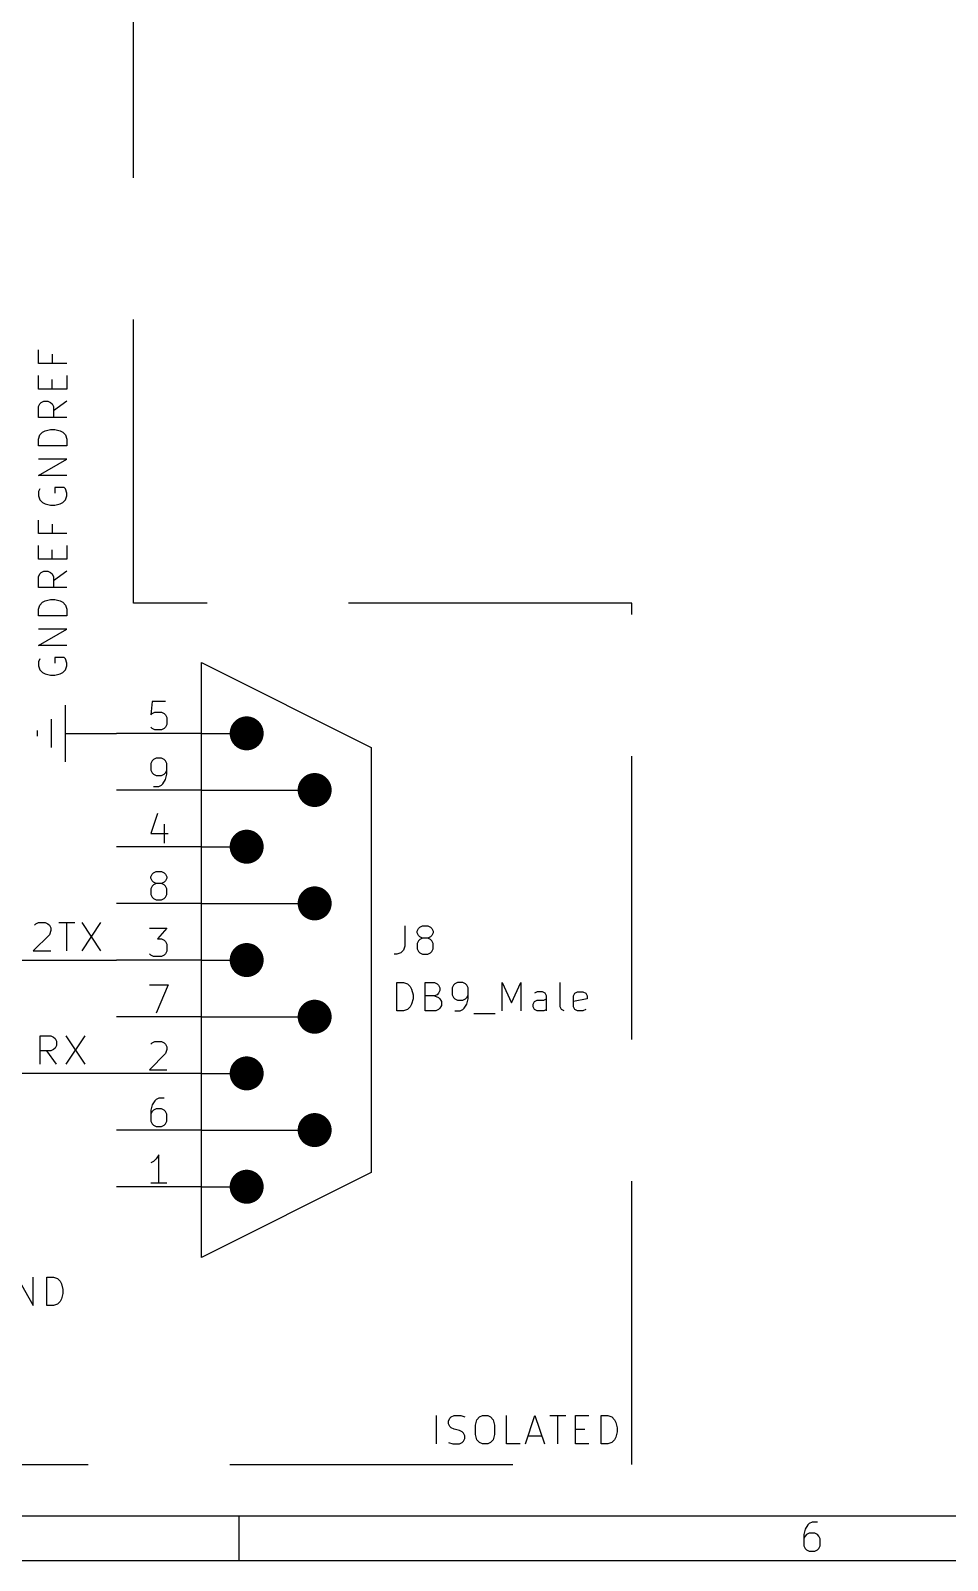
# Model space of a CAD drawing. Extents: x 0.4 to 16.1, y -11.3 to -0.4.
# Drawn here: x 9.869 to 11.487, y -11.299 to -8.6 of the extents above; entities that cross this region are included whole.
import ezdxf

# ---------------------------------------------------------------- set-up
doc = ezdxf.new("R2010")
doc.units = 0
doc.header["$MEASUREMENT"] = 0
doc.linetypes.add('DASHED', pattern=[0.75, 0.5, -0.25])
for name, color, linetype in [('BLACK', 7, 'CONTINUOUS'), ('BLUE3', 171, 'CONTINUOUS'), ('CYAN2', 4, 'CONTINUOUS'), ('GREEN2', 3, 'CONTINUOUS'), ('LYELLOW', 51, 'CONTINUOUS'), ('RED2', 1, 'CONTINUOUS')]:
    doc.layers.add(name, color=color, linetype=linetype)

msp = doc.modelspace()

# ---------------------------------------------------------------- linework, layer by layer
at = {"layer": 'BLACK', "linetype": 'CONTINUOUS'}
for p, q in [((9.8755, -10.1786), (9.87789, -10.1762)), ((9.87789, -10.1762), (9.88265, -10.1739)), ((9.88265, -10.1739), (9.89455, -10.1739)), ((9.89455, -10.1739), (9.89931, -10.1762)), ((9.89931, -10.1762), (9.9017, -10.1786)), ((9.91836, -10.1739), (9.94693, -10.1739)), ((9.93265, -10.2239), (9.93265, -10.1739)), ((9.95884, -10.1739), (9.99217, -10.2239)), ((9.99217, -10.1739), (9.95884, -10.2239)), ((9.9017, -10.1953), (9.87313, -10.2239)), ((9.9017, -10.1786), (9.90407, -10.1834)), ((9.90407, -10.1881), (9.9017, -10.1953)), ((9.90407, -10.1834), (9.90407, -10.1881)), ((9.87313, -10.2239), (9.90407, -10.2239)), ((9.8855, -10.4239), (9.8855, -10.3739)), ((9.8855, -10.3739), (9.90455, -10.3739)), ((9.90455, -10.3739), (9.90931, -10.3762)), ((9.90931, -10.3762), (9.9117, -10.3786)), ((9.9117, -10.3786), (9.91407, -10.3834)), ((9.91407, -10.3905), (9.9117, -10.3953)), ((9.91407, -10.3834), (9.91407, -10.3905)), ((9.93074, -10.3739), (9.96407, -10.4239)), ((9.96407, -10.3739), (9.93074, -10.4239)), ((9.90455, -10.4001), (9.8855, -10.4001)), ((9.91407, -10.4239), (9.89741, -10.4001)), ((9.90931, -10.3977), (9.90455, -10.4001)), ((9.9117, -10.3953), (9.90931, -10.3977))]:
    msp.add_line(p, q, dxfattribs=at)
at = {"layer": 'BLUE3', "linetype": 'DASHED'}
for p, q in [((10.05, -9.61), (10.05, -8.28)), ((10.93, -9.61), (10.05, -9.61)), ((10.93, -11.13), (10.93, -9.61)), ((6.47, -11.13), (10.93, -11.13))]:
    msp.add_line(p, q, dxfattribs=at)
at = {"layer": 'BLUE3', "linetype": 'CONTINUOUS'}
for p, q in [((10.585, -11.0939), (10.585, -11.0439)), ((10.6065, -11.0534), (10.6088, -11.0486)), ((10.6065, -11.0581), (10.6065, -11.0534)), ((10.6088, -11.0629), (10.6065, -11.0581)), ((10.6088, -11.0486), (10.6112, -11.0462)), ((10.6112, -11.0653), (10.6088, -11.0629)), ((10.6112, -11.0462), (10.616, -11.0439)), ((10.616, -11.0677), (10.6112, -11.0653)), ((10.616, -11.0439), (10.6279, -11.0439)), ((10.6279, -11.0439), (10.635, -11.0462)), ((10.6541, -11.0605), (10.6565, -11.051)), ((10.6541, -11.0772), (10.6541, -11.0605)), ((10.6565, -11.051), (10.6612, -11.0462)), ((10.6612, -11.0462), (10.666, -11.0439)), ((10.666, -11.0439), (10.6755, -11.0439)), ((10.6755, -11.0439), (10.6803, -11.0462)), ((10.6803, -11.0462), (10.685, -11.051)), ((10.685, -11.051), (10.6874, -11.0605)), ((10.6874, -11.0605), (10.6874, -11.0772)), ((10.7088, -11.0939), (10.7088, -11.0439)), ((10.7422, -11.0939), (10.7588, -11.0439)), ((10.7588, -11.0439), (10.7755, -11.0939)), ((10.785, -11.0439), (10.8136, -11.0439)), ((10.7993, -11.0939), (10.7993, -11.0439)), ((10.8303, -11.0939), (10.8303, -11.0439)), ((10.8303, -11.0439), (10.8541, -11.0439)), ((10.8755, -11.0939), (10.8755, -11.0439)), ((10.8755, -11.0439), (10.8874, -11.0439)), ((10.8874, -11.0439), (10.8946, -11.0462)), ((10.8946, -11.0462), (10.8993, -11.051)), ((10.8993, -11.051), (10.9017, -11.0558)), ((10.9017, -11.0558), (10.9041, -11.0653)), ((10.9041, -11.0653), (10.9041, -11.0724)), ((10.6065, -11.0915), (10.6136, -11.0939)), ((10.6136, -11.0939), (10.6255, -11.0939)), ((10.6255, -11.0701), (10.616, -11.0677)), ((10.6303, -11.0724), (10.6255, -11.0701)), ((10.6255, -11.0939), (10.6303, -11.0915)), ((10.6326, -11.0748), (10.6303, -11.0724)), ((10.6303, -11.0915), (10.6326, -11.0891)), ((10.635, -11.0796), (10.6326, -11.0748)), ((10.6326, -11.0891), (10.635, -11.0843)), ((10.635, -11.0843), (10.635, -11.0796)), ((10.6565, -11.0867), (10.6541, -11.0772)), ((10.6612, -11.0915), (10.6565, -11.0867)), ((10.666, -11.0939), (10.6612, -11.0915)), ((10.6755, -11.0939), (10.666, -11.0939)), ((10.6803, -11.0915), (10.6755, -11.0939)), ((10.685, -11.0867), (10.6803, -11.0915)), ((10.6874, -11.0772), (10.685, -11.0867)), ((10.7326, -11.0939), (10.7088, -11.0939)), ((10.7469, -11.0796), (10.7707, -11.0796)), ((10.8303, -11.0677), (10.8469, -11.0677)), ((10.8541, -11.0939), (10.8303, -11.0939)), ((10.8874, -11.0939), (10.8755, -11.0939)), ((10.8946, -11.0915), (10.8874, -11.0939)), ((10.8993, -11.0867), (10.8946, -11.0915)), ((10.9017, -11.082), (10.8993, -11.0867)), ((10.9041, -11.0724), (10.9017, -11.082))]:
    msp.add_line(p, q, dxfattribs=at)
at = {"layer": 'CYAN2', "linetype": 'CONTINUOUS'}
for p, q in [((9.88261, -9.18735), (9.88261, -9.16354)), ((9.90642, -9.17068), (9.90642, -9.18735)), ((9.93261, -9.18735), (9.88261, -9.18735)), ((9.88261, -9.23258), (9.88261, -9.20878)), ((9.90642, -9.23258), (9.90642, -9.21592)), ((9.93261, -9.20878), (9.93261, -9.23258)), ((9.93261, -9.23258), (9.88261, -9.23258)), ((9.885, -9.25878), (9.88737, -9.25639)), ((9.88737, -9.25639), (9.89214, -9.25401)), ((9.89214, -9.25401), (9.89928, -9.25401)), ((9.89928, -9.25401), (9.90404, -9.25639)), ((9.90404, -9.25639), (9.90642, -9.25878)), ((9.93261, -9.25401), (9.9088, -9.27068)), ((9.88261, -9.26354), (9.885, -9.25878)), ((9.88261, -9.28258), (9.88261, -9.26354)), ((9.93261, -9.28258), (9.88261, -9.28258)), ((9.90642, -9.25878), (9.9088, -9.26354)), ((9.9088, -9.26354), (9.9088, -9.28258)), ((9.885, -9.31354), (9.88976, -9.30878)), ((9.88976, -9.30878), (9.89452, -9.30639)), ((9.89452, -9.30639), (9.90404, -9.30401)), ((9.90404, -9.30401), (9.91119, -9.30401)), ((9.91119, -9.30401), (9.92071, -9.30639)), ((9.92071, -9.30639), (9.92547, -9.30878)), ((9.92547, -9.30878), (9.93023, -9.31354)), ((9.88261, -9.32068), (9.885, -9.31354)), ((9.88261, -9.33258), (9.88261, -9.32068)), ((9.93261, -9.33258), (9.88261, -9.33258)), ((9.93023, -9.31354), (9.93261, -9.32068)), ((9.93261, -9.32068), (9.93261, -9.33258)), ((9.88261, -9.38496), (9.93261, -9.35639)), ((9.93261, -9.35639), (9.88261, -9.35639)), ((9.93261, -9.38496), (9.88261, -9.38496)), ((9.885, -9.40878), (9.88261, -9.41354)), ((9.88261, -9.41354), (9.88261, -9.42068)), ((9.92785, -9.40639), (9.91119, -9.40639)), ((9.91119, -9.40639), (9.91119, -9.41592)), ((9.93023, -9.40878), (9.92785, -9.40639)), ((9.93261, -9.41592), (9.93023, -9.40878)), ((9.93261, -9.42068), (9.93261, -9.41592)), ((9.88261, -9.42068), (9.885, -9.42782)), ((9.885, -9.42782), (9.88976, -9.43258)), ((9.88976, -9.43258), (9.89452, -9.43496)), ((9.89452, -9.43496), (9.90404, -9.43735)), ((9.90404, -9.43735), (9.91119, -9.43735)), ((9.91119, -9.43735), (9.92071, -9.43496)), ((9.92071, -9.43496), (9.92547, -9.43258)), ((9.92547, -9.43258), (9.93023, -9.42782)), ((9.93023, -9.42782), (9.93261, -9.42068)), ((9.88261, -9.48735), (9.88261, -9.46354)), ((9.90642, -9.47068), (9.90642, -9.48735)), ((9.93261, -9.48735), (9.88261, -9.48735)), ((9.88261, -9.53258), (9.88261, -9.50878)), ((9.90642, -9.53258), (9.90642, -9.51592)), ((9.93261, -9.50878), (9.93261, -9.53258)), ((9.93261, -9.53258), (9.88261, -9.53258)), ((9.88737, -9.55639), (9.89214, -9.55401)), ((9.89214, -9.55401), (9.89928, -9.55401)), ((9.89928, -9.55401), (9.90404, -9.55639)), ((9.93261, -9.55401), (9.9088, -9.57068)), ((9.88261, -9.56354), (9.885, -9.55878)), ((9.88261, -9.58258), (9.88261, -9.56354)), ((9.885, -9.55878), (9.88737, -9.55639)), ((9.90404, -9.55639), (9.90642, -9.55878)), ((9.90642, -9.55878), (9.9088, -9.56354)), ((9.9088, -9.56354), (9.9088, -9.58258)), ((9.93261, -9.58258), (9.88261, -9.58258)), ((9.885, -9.61354), (9.88976, -9.60878)), ((9.88976, -9.60878), (9.89452, -9.60639)), ((9.89452, -9.60639), (9.90404, -9.60401)), ((9.90404, -9.60401), (9.91119, -9.60401)), ((9.91119, -9.60401), (9.92071, -9.60639)), ((9.92071, -9.60639), (9.92547, -9.60878)), ((9.92547, -9.60878), (9.93023, -9.61354)), ((9.88261, -9.62068), (9.885, -9.61354)), ((9.88261, -9.63258), (9.88261, -9.62068)), ((9.93261, -9.63258), (9.88261, -9.63258)), ((9.93023, -9.61354), (9.93261, -9.62068)), ((9.93261, -9.62068), (9.93261, -9.63258)), ((9.88261, -9.68496), (9.93261, -9.65639)), ((9.93261, -9.65639), (9.88261, -9.65639)), ((9.93261, -9.68496), (9.88261, -9.68496)), ((9.885, -9.70878), (9.88261, -9.71354)), ((9.88261, -9.71354), (9.88261, -9.72068)), ((9.92785, -9.70639), (9.91119, -9.70639)), ((9.91119, -9.70639), (9.91119, -9.71592)), ((9.93023, -9.70878), (9.92785, -9.70639)), ((9.93261, -9.71592), (9.93023, -9.70878)), ((9.93261, -9.72068), (9.93261, -9.71592)), ((9.88261, -9.72068), (9.885, -9.72782)), ((9.885, -9.72782), (9.88976, -9.73258)), ((9.88976, -9.73258), (9.89452, -9.73496)), ((9.89452, -9.73496), (9.90404, -9.73735)), ((9.90404, -9.73735), (9.91119, -9.73735)), ((9.91119, -9.73735), (9.92071, -9.73496)), ((9.92071, -9.73496), (9.92547, -9.73258)), ((9.92547, -9.73258), (9.93023, -9.72782)), ((9.93023, -9.72782), (9.93261, -9.72068)), ((10.5293, -10.1798), (10.5293, -10.2155)), ((10.5507, -10.1893), (10.5531, -10.1845)), ((10.5507, -10.1917), (10.5507, -10.1893)), ((10.5531, -10.1964), (10.5507, -10.1917)), ((10.5531, -10.1845), (10.5555, -10.1821)), ((10.5555, -10.1988), (10.5531, -10.1964)), ((10.5555, -10.1821), (10.5603, -10.1798)), ((10.5603, -10.2012), (10.5555, -10.1988)), ((10.5603, -10.2012), (10.5555, -10.2036)), ((10.5603, -10.1798), (10.5698, -10.1798)), ((10.5698, -10.2012), (10.5603, -10.2012)), ((10.5698, -10.1798), (10.5746, -10.1821)), ((10.5746, -10.1988), (10.5698, -10.2012)), ((10.5746, -10.2036), (10.5698, -10.2012)), ((10.5746, -10.1821), (10.5769, -10.1845)), ((10.5769, -10.1964), (10.5746, -10.1988)), ((10.5769, -10.1845), (10.5793, -10.1893)), ((10.5793, -10.1917), (10.5769, -10.1964)), ((10.5793, -10.1893), (10.5793, -10.1917)), ((10.515, -10.2298), (10.5103, -10.2298)), ((10.5222, -10.2274), (10.515, -10.2298)), ((10.5269, -10.2226), (10.5222, -10.2274)), ((10.5293, -10.2155), (10.5269, -10.2226)), ((10.5531, -10.2059), (10.5507, -10.2107)), ((10.5507, -10.2107), (10.5507, -10.2202)), ((10.5507, -10.2202), (10.5531, -10.225)), ((10.5555, -10.2036), (10.5531, -10.2059)), ((10.5531, -10.225), (10.5555, -10.2274)), ((10.5555, -10.2274), (10.5603, -10.2298)), ((10.5603, -10.2298), (10.5698, -10.2298)), ((10.5698, -10.2298), (10.5746, -10.2274)), ((10.5769, -10.2059), (10.5746, -10.2036)), ((10.5746, -10.2274), (10.5769, -10.225)), ((10.5793, -10.2107), (10.5769, -10.2059)), ((10.5769, -10.225), (10.5793, -10.2202)), ((10.5793, -10.2202), (10.5793, -10.2107)), ((10.515, -10.3296), (10.515, -10.2796)), ((10.515, -10.2796), (10.5269, -10.2796)), ((10.5269, -10.2796), (10.5341, -10.282)), ((10.5341, -10.282), (10.5388, -10.2868)), ((10.565, -10.3296), (10.565, -10.2796)), ((10.565, -10.2796), (10.5817, -10.2796)), ((10.5817, -10.2796), (10.5865, -10.282)), ((10.5865, -10.282), (10.5888, -10.2844)), ((10.6174, -10.282), (10.615, -10.2844)), ((10.6222, -10.2796), (10.6174, -10.282)), ((10.6317, -10.2796), (10.6222, -10.2796)), ((10.6365, -10.282), (10.6317, -10.2796)), ((10.6388, -10.2844), (10.6365, -10.282)), ((10.7007, -10.3296), (10.7007, -10.2796)), ((10.7007, -10.2796), (10.7174, -10.3153)), ((10.7174, -10.3153), (10.7341, -10.2796)), ((10.7341, -10.2796), (10.7341, -10.3296)), ((10.8031, -10.3225), (10.8031, -10.2796)), ((10.5388, -10.2868), (10.5412, -10.2915)), ((10.5412, -10.2915), (10.5436, -10.3011)), ((10.5436, -10.3082), (10.5412, -10.3177)), ((10.5436, -10.3011), (10.5436, -10.3082)), ((10.5817, -10.3034), (10.565, -10.3034)), ((10.5865, -10.3011), (10.5817, -10.3034)), ((10.5817, -10.3034), (10.5888, -10.3058)), ((10.5888, -10.2987), (10.5865, -10.3011)), ((10.5888, -10.2844), (10.5912, -10.2892)), ((10.5912, -10.2939), (10.5888, -10.2987)), ((10.5888, -10.3058), (10.5912, -10.3082)), ((10.5912, -10.2892), (10.5912, -10.2939)), ((10.5912, -10.3082), (10.5936, -10.313)), ((10.615, -10.2844), (10.6126, -10.2892)), ((10.6126, -10.2892), (10.6126, -10.3011)), ((10.6126, -10.3011), (10.615, -10.3058)), ((10.615, -10.3058), (10.6174, -10.3082)), ((10.6174, -10.3082), (10.6222, -10.3106)), ((10.6222, -10.3106), (10.6317, -10.3106)), ((10.6317, -10.3106), (10.6365, -10.3082)), ((10.6365, -10.3082), (10.6388, -10.3058)), ((10.6412, -10.2892), (10.6388, -10.2844)), ((10.6388, -10.3058), (10.6412, -10.3011)), ((10.6388, -10.3177), (10.6412, -10.3082)), ((10.6412, -10.3082), (10.6412, -10.2892)), ((10.7626, -10.2963), (10.7579, -10.2987)), ((10.7579, -10.313), (10.7626, -10.3106)), ((10.7722, -10.2963), (10.7626, -10.2963)), ((10.7626, -10.3106), (10.7746, -10.3106)), ((10.7769, -10.2987), (10.7722, -10.2963)), ((10.7746, -10.3106), (10.7793, -10.3082)), ((10.7793, -10.3034), (10.7769, -10.2987)), ((10.7793, -10.3296), (10.7793, -10.3034)), ((10.8269, -10.3034), (10.8293, -10.2987)), ((10.8269, -10.3225), (10.8269, -10.3034)), ((10.8507, -10.3082), (10.8269, -10.313)), ((10.8293, -10.2987), (10.8341, -10.2963)), ((10.8341, -10.2963), (10.8436, -10.2963)), ((10.8436, -10.2963), (10.8484, -10.2987)), ((10.8484, -10.2987), (10.8507, -10.3034)), ((10.8507, -10.3034), (10.8507, -10.3082)), ((10.5269, -10.3296), (10.515, -10.3296)), ((10.5341, -10.3272), (10.5269, -10.3296)), ((10.5388, -10.3225), (10.5341, -10.3272)), ((10.5412, -10.3177), (10.5388, -10.3225)), ((10.5841, -10.3296), (10.565, -10.3296)), ((10.5888, -10.3272), (10.5841, -10.3296)), ((10.5912, -10.3249), (10.5888, -10.3272)), ((10.5936, -10.3201), (10.5912, -10.3249)), ((10.5936, -10.313), (10.5936, -10.3201)), ((10.6174, -10.3296), (10.6269, -10.3296)), ((10.6269, -10.3296), (10.6317, -10.3272)), ((10.6317, -10.3272), (10.6341, -10.3249)), ((10.6341, -10.3249), (10.6388, -10.3177)), ((10.6507, -10.3344), (10.6888, -10.3344)), ((10.7555, -10.3177), (10.7579, -10.313)), ((10.7555, -10.3225), (10.7555, -10.3177)), ((10.7579, -10.3272), (10.7555, -10.3225)), ((10.7626, -10.3296), (10.7579, -10.3272)), ((10.7746, -10.3296), (10.7626, -10.3296)), ((10.7793, -10.3272), (10.7746, -10.3296)), ((10.8055, -10.3272), (10.8031, -10.3225)), ((10.8103, -10.3296), (10.8055, -10.3272)), ((10.8293, -10.3272), (10.8269, -10.3225)), ((10.8341, -10.3296), (10.8293, -10.3272)), ((10.8436, -10.3296), (10.8341, -10.3296)), ((10.8484, -10.3272), (10.8436, -10.3296)), ((9.84479, -10.7996), (9.87336, -10.8496)), ((9.87336, -10.8496), (9.87336, -10.7996)), ((9.89717, -10.8496), (9.89717, -10.7996)), ((9.89717, -10.7996), (9.90907, -10.7996)), ((9.90907, -10.7996), (9.91622, -10.802)), ((9.91622, -10.802), (9.92098, -10.8068)), ((9.92098, -10.8068), (9.92336, -10.8115)), ((9.92336, -10.8115), (9.92574, -10.8211)), ((9.92574, -10.8211), (9.92574, -10.8282)), ((9.90907, -10.8496), (9.89717, -10.8496)), ((9.91622, -10.8472), (9.90907, -10.8496)), ((9.92098, -10.8425), (9.91622, -10.8472)), ((9.92336, -10.8377), (9.92098, -10.8425)), ((9.92574, -10.8282), (9.92336, -10.8377))]:
    msp.add_line(p, q, dxfattribs=at)
at = {"layer": 'GREEN2', "linetype": 'CONTINUOUS'}
for p, q in [((9.98, -9.84), (10.02, -9.84)), ((9.65, -10.24), (10.02, -10.24)), ((10.02, -10.44), (9.54, -10.44))]:
    msp.add_line(p, q, dxfattribs=at)
at = {"layer": 'LYELLOW', "linetype": 'CONTINUOUS'}
for p, q in [((10.17, -10.765), (10.17, -9.715)), ((10.17, -9.715), (10.47, -9.865)), ((10.47, -9.865), (10.47, -10.615)), ((10.47, -10.615), (10.17, -10.765))]:
    msp.add_line(p, q, dxfattribs=at)
at = {"layer": 'RED2', "linetype": 'CONTINUOUS'}
for p, q in [((10.17, -10.765), (10.17, -9.715)), ((10.17, -9.715), (10.47, -9.865)), ((10.17, -10.765), (10.17, -9.715)), ((10.17, -9.715), (10.47, -9.865)), ((9.93, -9.89), (9.93, -9.79)), ((10.0831, -9.78362), (10.0807, -9.80743)), ((10.1069, -9.78362), (10.0831, -9.78362)), ((9.905, -9.815), (9.905, -9.865)), ((10.0807, -9.80743), (10.0831, -9.80505)), ((10.0831, -9.80505), (10.0879, -9.80267)), ((10.0879, -9.80267), (10.0998, -9.80267)), ((10.0998, -9.80267), (10.1045, -9.80505)), ((10.1045, -9.80505), (10.1069, -9.80743)), ((10.1069, -9.80743), (10.1093, -9.81219)), ((10.1093, -9.82409), (10.1069, -9.82885)), ((10.1093, -9.81219), (10.1093, -9.82409)), ((9.88, -9.835), (9.88, -9.845)), ((9.93, -9.84), (9.98, -9.84)), ((10.17, -9.84), (10.02, -9.84)), ((10.0831, -9.83124), (10.0807, -9.82885)), ((10.0879, -9.83362), (10.0831, -9.83124)), ((10.0998, -9.83362), (10.0879, -9.83362)), ((10.1045, -9.83124), (10.0998, -9.83362)), ((10.1069, -9.82885), (10.1045, -9.83124)), ((10.17, -9.84), (10.22, -9.84)), ((10.47, -9.865), (10.47, -10.615)), ((10.47, -9.865), (10.47, -10.615)), ((10.0831, -9.88838), (10.0807, -9.89314)), ((10.0807, -9.89314), (10.0807, -9.90505)), ((10.0807, -9.90505), (10.0831, -9.90981)), ((10.0855, -9.886), (10.0831, -9.88838)), ((10.0902, -9.88362), (10.0855, -9.886)), ((10.0998, -9.88362), (10.0902, -9.88362)), ((10.1045, -9.886), (10.0998, -9.88362)), ((10.1069, -9.88838), (10.1045, -9.886)), ((10.1093, -9.89314), (10.1069, -9.88838)), ((10.1069, -9.90981), (10.1093, -9.90505)), ((10.1093, -9.91219), (10.1093, -9.89314)), ((10.0831, -9.90981), (10.0855, -9.91219)), ((10.0855, -9.91219), (10.0902, -9.91457)), ((10.0902, -9.91457), (10.0998, -9.91457)), ((10.095, -9.93362), (10.0998, -9.93124)), ((10.0998, -9.91457), (10.1045, -9.91219)), ((10.0998, -9.93124), (10.1021, -9.92885)), ((10.1021, -9.92885), (10.1069, -9.92171)), ((10.1045, -9.91219), (10.1069, -9.90981)), ((10.1069, -9.92171), (10.1093, -9.91219)), ((10.17, -9.94), (10.02, -9.94)), ((10.0855, -9.93362), (10.095, -9.93362)), ((10.17, -9.94), (10.34, -9.94)), ((10.0926, -9.98124), (10.0807, -10.0169)), ((10.1045, -10.0003), (10.1045, -10.0336)), ((10.17, -10.04), (10.02, -10.04)), ((10.0807, -10.0169), (10.1117, -10.0169)), ((10.17, -10.04), (10.22, -10.04)), ((10.0807, -10.0931), (10.0831, -10.0884)), ((10.0807, -10.0955), (10.0807, -10.0931)), ((10.0831, -10.0884), (10.0855, -10.086)), ((10.0855, -10.086), (10.0902, -10.0836)), ((10.0902, -10.0836), (10.0998, -10.0836)), ((10.0998, -10.0836), (10.1045, -10.086)), ((10.1045, -10.086), (10.1069, -10.0884)), ((10.1069, -10.0884), (10.1093, -10.0931)), ((10.1093, -10.0931), (10.1093, -10.0955)), ((10.0831, -10.1003), (10.0807, -10.0955)), ((10.0831, -10.1098), (10.0807, -10.1146)), ((10.0807, -10.1146), (10.0807, -10.1241)), ((10.0855, -10.1027), (10.0831, -10.1003)), ((10.0855, -10.1074), (10.0831, -10.1098)), ((10.0902, -10.105), (10.0855, -10.1027)), ((10.0902, -10.105), (10.0855, -10.1074)), ((10.0998, -10.105), (10.0902, -10.105)), ((10.1045, -10.1027), (10.0998, -10.105)), ((10.1045, -10.1074), (10.0998, -10.105)), ((10.1069, -10.1003), (10.1045, -10.1027)), ((10.1069, -10.1098), (10.1045, -10.1074)), ((10.1093, -10.0955), (10.1069, -10.1003)), ((10.1093, -10.1146), (10.1069, -10.1098)), ((10.1093, -10.1241), (10.1093, -10.1146)), ((10.17, -10.14), (10.02, -10.14)), ((10.0807, -10.1241), (10.0831, -10.1289)), ((10.0831, -10.1289), (10.0855, -10.1312)), ((10.0855, -10.1312), (10.0902, -10.1336)), ((10.0902, -10.1336), (10.0998, -10.1336)), ((10.0998, -10.1336), (10.1045, -10.1312)), ((10.1045, -10.1312), (10.1069, -10.1289)), ((10.1069, -10.1289), (10.1093, -10.1241)), ((10.17, -10.14), (10.34, -10.14)), ((10.0783, -10.1836), (10.1093, -10.1836)), ((10.1093, -10.1836), (10.0926, -10.2027)), ((10.0926, -10.2027), (10.0998, -10.2027)), ((10.0998, -10.2027), (10.1045, -10.205)), ((10.0807, -10.2312), (10.0783, -10.2289)), ((10.1045, -10.205), (10.1069, -10.2074)), ((10.1069, -10.2289), (10.1045, -10.2312)), ((10.1069, -10.2074), (10.1093, -10.2122)), ((10.1093, -10.2241), (10.1069, -10.2289)), ((10.1093, -10.2122), (10.1093, -10.2241)), ((10.17, -10.24), (10.02, -10.24)), ((10.0855, -10.2336), (10.0807, -10.2312)), ((10.0998, -10.2336), (10.0855, -10.2336)), ((10.1045, -10.2312), (10.0998, -10.2336)), ((10.17, -10.24), (10.22, -10.24)), ((10.0783, -10.2836), (10.1117, -10.2836)), ((10.1117, -10.2836), (10.0902, -10.3336)), ((10.17, -10.34), (10.02, -10.34)), ((10.17, -10.34), (10.34, -10.34)), ((10.0807, -10.3884), (10.0831, -10.386)), ((10.0831, -10.386), (10.0879, -10.3836)), ((10.0879, -10.3836), (10.0998, -10.3836)), ((10.0998, -10.3836), (10.1045, -10.386)), ((10.1045, -10.386), (10.1069, -10.3884)), ((10.1069, -10.3884), (10.1093, -10.3931)), ((10.1069, -10.405), (10.0783, -10.4336)), ((10.1093, -10.3979), (10.1069, -10.405)), ((10.1093, -10.3931), (10.1093, -10.3979)), ((10.17, -10.44), (10.02, -10.44)), ((10.0783, -10.4336), (10.1093, -10.4336)), ((10.17, -10.44), (10.22, -10.44)), ((10.0831, -10.4955), (10.0807, -10.505)), ((10.0879, -10.4884), (10.0831, -10.4955)), ((10.0902, -10.486), (10.0879, -10.4884)), ((10.095, -10.4836), (10.0902, -10.486)), ((10.1045, -10.4836), (10.095, -10.4836)), ((10.0807, -10.505), (10.0807, -10.5241)), ((10.0831, -10.5074), (10.0807, -10.5122)), ((10.0807, -10.5241), (10.0831, -10.5289)), ((10.0855, -10.505), (10.0831, -10.5074)), ((10.0902, -10.5027), (10.0855, -10.505)), ((10.0998, -10.5027), (10.0902, -10.5027)), ((10.1045, -10.505), (10.0998, -10.5027)), ((10.1069, -10.5074), (10.1045, -10.505)), ((10.1093, -10.5122), (10.1069, -10.5074)), ((10.1069, -10.5289), (10.1093, -10.5241)), ((10.1093, -10.5241), (10.1093, -10.5122)), ((10.17, -10.54), (10.02, -10.54)), ((10.0831, -10.5289), (10.0855, -10.5312)), ((10.0855, -10.5312), (10.0902, -10.5336)), ((10.0902, -10.5336), (10.0998, -10.5336)), ((10.0998, -10.5336), (10.1045, -10.5312)), ((10.1045, -10.5312), (10.1069, -10.5289)), ((10.17, -10.54), (10.34, -10.54)), ((10.0855, -10.5955), (10.0807, -10.5979)), ((10.0902, -10.5908), (10.0855, -10.5955)), ((10.095, -10.5836), (10.0902, -10.5908)), ((10.095, -10.6336), (10.095, -10.5836)), ((10.1093, -10.6336), (10.0807, -10.6336)), ((10.47, -10.615), (10.17, -10.765)), ((10.47, -10.615), (10.17, -10.765)), ((10.17, -10.64), (10.02, -10.64)), ((10.17, -10.64), (10.22, -10.64)), ((0.472441, -11.2206), (16.0626, -11.2206)), ((10.2362, -11.2206), (10.2362, -11.2993)), ((11.2356, -11.2441), (11.2332, -11.2538)), ((11.2332, -11.2538), (11.2332, -11.2733)), ((11.2405, -11.2368), (11.2356, -11.2441)), ((11.238, -11.2538), (11.2356, -11.2563)), ((11.2429, -11.2514), (11.238, -11.2538)), ((11.2429, -11.2343), (11.2405, -11.2368)), ((11.2478, -11.2319), (11.2429, -11.2343)), ((11.2527, -11.2514), (11.2429, -11.2514)), ((11.2575, -11.2319), (11.2478, -11.2319)), ((11.2575, -11.2538), (11.2527, -11.2514)), ((11.26, -11.2563), (11.2575, -11.2538)), ((11.2356, -11.2563), (11.2332, -11.2611)), ((11.2332, -11.2733), (11.2356, -11.2782)), ((11.2356, -11.2782), (11.238, -11.2806)), ((11.238, -11.2806), (11.2429, -11.2831)), ((11.2527, -11.2831), (11.2575, -11.2806)), ((11.2575, -11.2806), (11.26, -11.2782)), ((11.2624, -11.2611), (11.26, -11.2563)), ((11.26, -11.2782), (11.2624, -11.2733)), ((11.2624, -11.2733), (11.2624, -11.2611)), ((0.393701, -11.2993), (16.1413, -11.2993)), ((11.2429, -11.2831), (11.2527, -11.2831))]:
    msp.add_line(p, q, dxfattribs=at)
at = {"layer": 'RED2', "const_width": 0.03}
for points in [[(10.235, -9.84, 1), (10.265, -9.84, 1)], [(10.355, -9.94, 1), (10.385, -9.94, 1)], [(10.235, -10.04, 1), (10.265, -10.04, 1)], [(10.355, -10.14, 1), (10.385, -10.14, 1)], [(10.235, -10.24, 1), (10.265, -10.24, 1)], [(10.355, -10.34, 1), (10.385, -10.34, 1)], [(10.235, -10.44, 1), (10.265, -10.44, 1)], [(10.355, -10.54, 1), (10.385, -10.54, 1)], [(10.235, -10.64, 1), (10.265, -10.64, 1)]]:
    msp.add_lwpolyline(points, format="xyb", close=True, dxfattribs=at)

doc.saveas('drawing.dxf')
